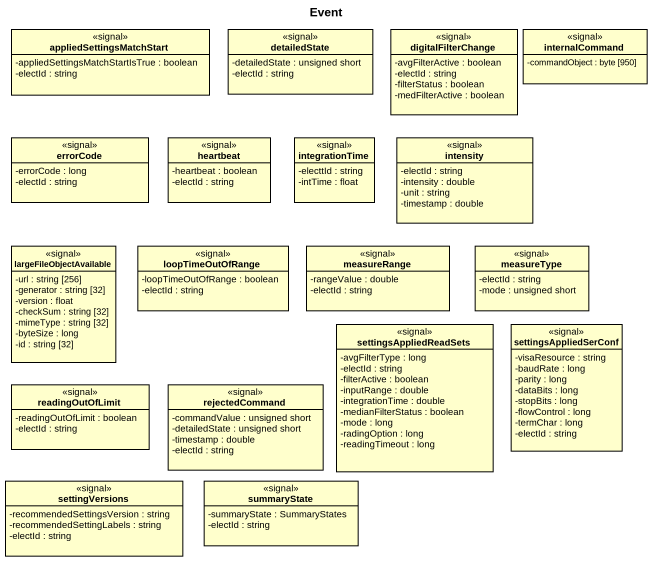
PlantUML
@startuml
title Event
hide circle
hide empty members
skinparam classAttributeIconSize 0
class appliedSettingsMatchStart <<signal>> {
  -appliedSettingsMatchStartIsTrue : boolean
  -electId : string
}
class detailedState <<signal>> {
  -detailedState : unsigned short
  -electId : string
}
class digitalFilterChange <<signal>> {
  -avgFilterActive : boolean
  -electId : string
  -filterStatus : boolean
  -medFilterActive : boolean
}
class internalCommand <<signal>> {
  -commandObject : byte [950]
}
class errorCode <<signal>> {
  -errorCode : long
  -electId : string
}
class heartbeat <<signal>> {
  -heartbeat : boolean
  -electId : string
}
class integrationTime <<signal>> {
  -electtId : string
  -intTime : float
}
class intensity <<signal>> {
  -electId : string
  -intensity : double
  -unit : string
  -timestamp : double
}
class largeFileObjectAvailable <<signal>> {
  -url : string [256]
  -generator : string [32]
  -version : float
  -checkSum : string [32]
  -mimeType : string [32]
  -byteSize : long
  -id : string [32]
}
class loopTimeOutOfRange <<signal>> {
  -loopTimeOutOfRange : boolean
  -electId : string
}
class measureRange <<signal>> {
  -rangeValue : double
  -electId : string
}
class measureType <<signal>> {
  -electId : string
  -mode : unsigned short
}
class settingsAppliedReadSets <<signal>> {
  -avgFilterType : long
  -electId : string
  -filterActive : boolean
  -inputRange : double
  -integrationTime : double
  -medianFilterStatus : boolean
  -mode : long
  -radingOption : long
  -readingTimeout : long
}
class settingsAppliedSerConf <<signal>> {
  -visaResource : string
  -baudRate : long
  -parity : long
  -dataBits : long
  -stopBits : long
  -flowControl : long
  -termChar : long
  -electId : string
}
class readingOutOfLimit <<signal>> {
  -readingOutOfLimit : boolean
  -electId : string
}
class rejectedCommand <<signal>> {
  -commandValue : unsigned short
  -detailedState : unsigned short
  -timestamp : double
  -electId : string
}
class settingVersions <<signal>> {
  -recommendedSettingsVersion : string
  -recommendedSettingLabels : string
  -electId : string
}
class summaryState <<signal>> {
  -summaryState : SummaryStates
  -electId : string
}
@enduml
